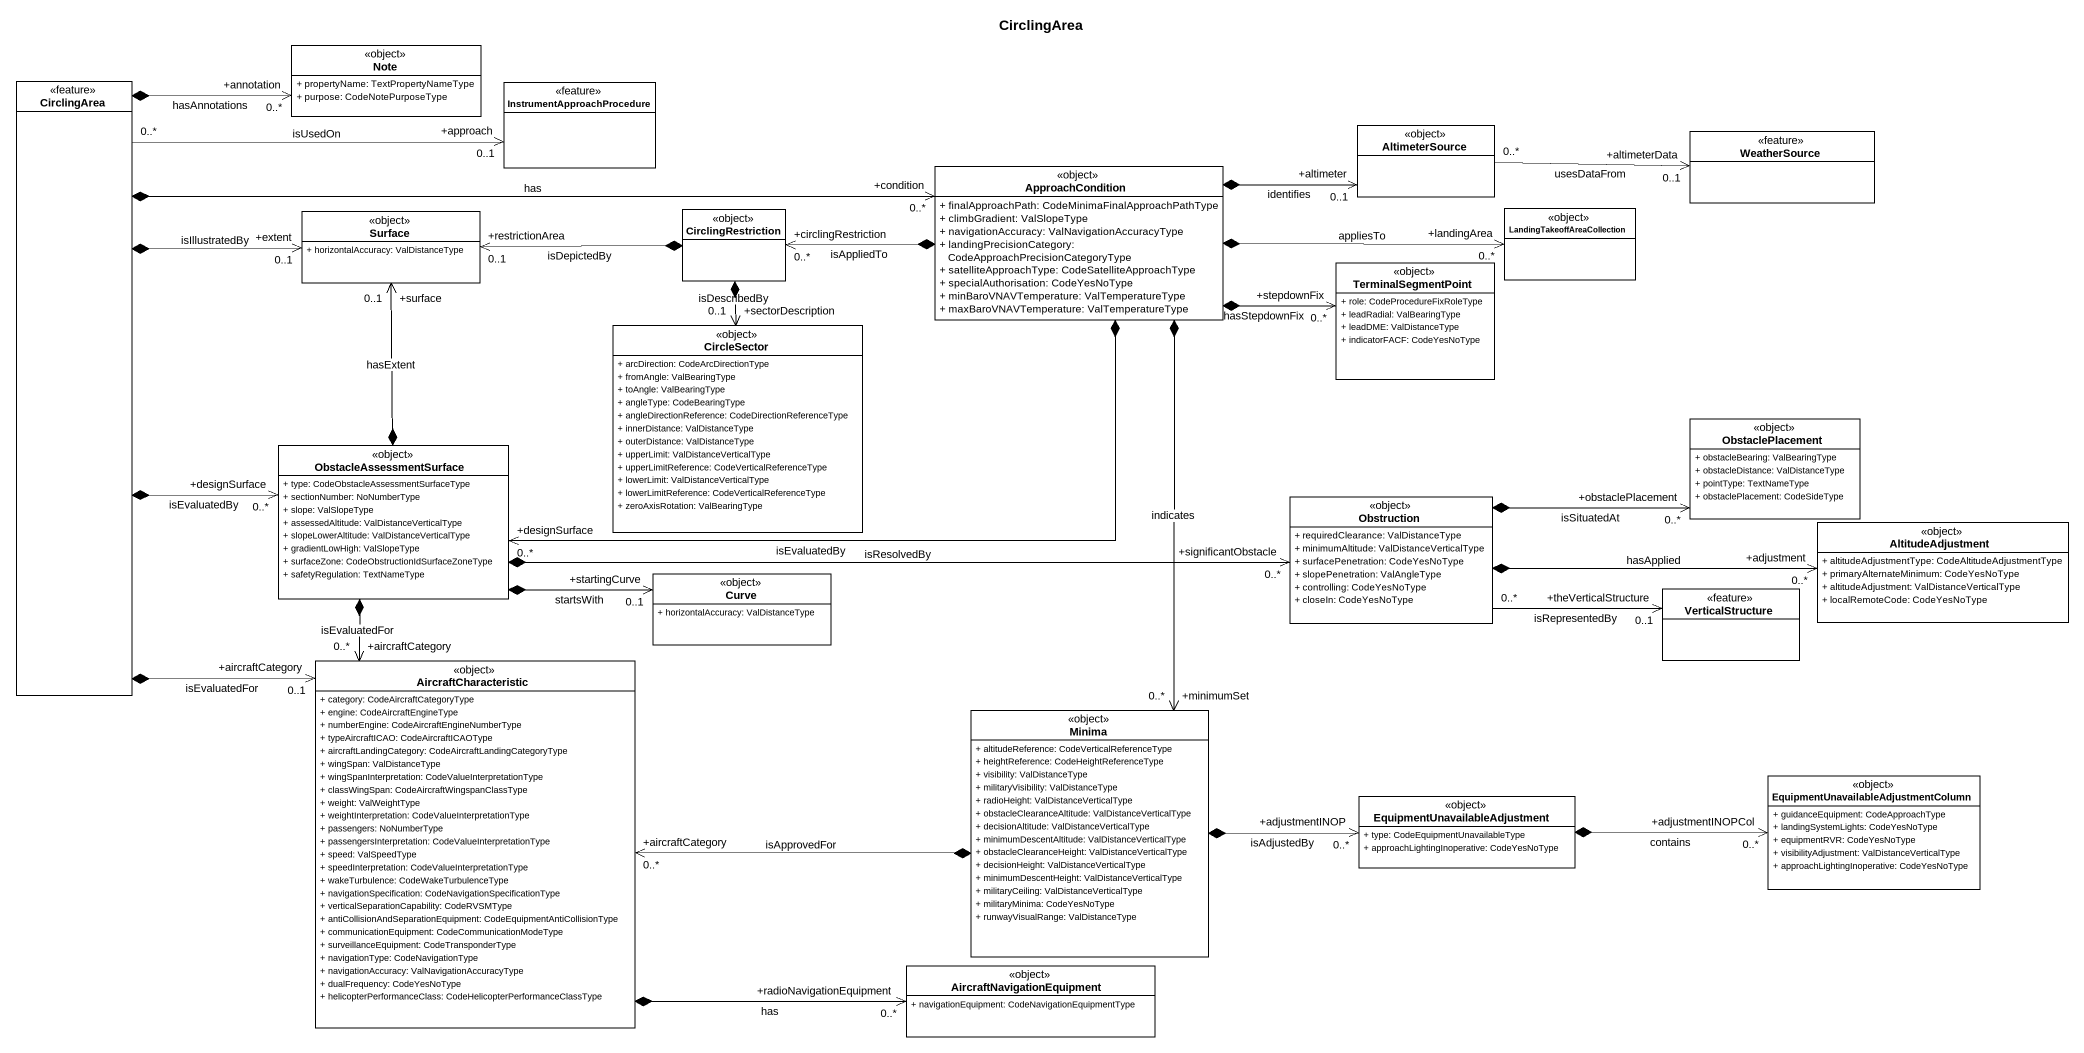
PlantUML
@startuml
title CirclingArea
hide circle
hide empty members
skinparam classAttributeIconSize 0
class "Note" as Note_ <<object>> #FFFFFF {
  + propertyName: TextPropertyNameType
  + purpose: CodeNotePurposeType
}
class CirclingArea <<feature>>
class InstrumentApproachProcedure <<feature>>
class AltimeterSource <<object>> #FFFFFF
class WeatherSource <<feature>>
class ApproachCondition <<object>> #FFFFFF {
  + finalApproachPath: CodeMinimaFinalApproachPathType
  + climbGradient: ValSlopeType
  + navigationAccuracy: ValNavigationAccuracyType
  + landingPrecisionCategory: CodeApproachPrecisionCategoryType
  + satelliteApproachType: CodeSatelliteApproachType
  + specialAuthorisation: CodeYesNoType
  + minBaroVNAVTemperature: ValTemperatureType
  + maxBaroVNAVTemperature: ValTemperatureType
}
class Surface <<object>> #FFFFFF {
  + horizontalAccuracy: ValDistanceType
}
class CirclingRestriction <<object>> #FFFFFF
class LandingTakeoffAreaCollection <<object>> #FFFFFF
class TerminalSegmentPoint <<object>> #FFFFFF {
  + role: CodeProcedureFixRoleType
  + leadRadial: ValBearingType
  + leadDME: ValDistanceType
  + indicatorFACF: CodeYesNoType
}
class CircleSector <<object>> #FFFFFF {
  + arcDirection: CodeArcDirectionType
  + fromAngle: ValBearingType
  + toAngle: ValBearingType
  + angleType: CodeBearingType
  + angleDirectionReference: CodeDirectionReferenceType
  + innerDistance: ValDistanceType
  + outerDistance: ValDistanceType
  + upperLimit: ValDistanceVerticalType
  + upperLimitReference: CodeVerticalReferenceType
  + lowerLimit: ValDistanceVerticalType
  + lowerLimitReference: CodeVerticalReferenceType
  + zeroAxisRotation: ValBearingType
}
class ObstaclePlacement <<object>> #FFFFFF {
  + obstacleBearing: ValBearingType
  + obstacleDistance: ValDistanceType
  + pointType: TextNameType
  + obstaclePlacement: CodeSideType
}
class ObstacleAssessmentSurface <<object>> #FFFFFF {
  + type: CodeObstacleAssessmentSurfaceType
  + sectionNumber: NoNumberType
  + slope: ValSlopeType
  + assessedAltitude: ValDistanceVerticalType
  + slopeLowerAltitude: ValDistanceVerticalType
  + gradientLowHigh: ValSlopeType
  + surfaceZone: CodeObstructionIdSurfaceZoneType
  + safetyRegulation: TextNameType
}
class Obstruction <<object>> #FFFFFF {
  + requiredClearance: ValDistanceType
  + minimumAltitude: ValDistanceVerticalType
  + surfacePenetration: CodeYesNoType
  + slopePenetration: ValAngleType
  + controlling: CodeYesNoType
  + closeIn: CodeYesNoType
}
class AltitudeAdjustment <<object>> #FFFFFF {
  + altitudeAdjustmentType: CodeAltitudeAdjustmentType
  + primaryAlternateMinimum: CodeYesNoType
  + altitudeAdjustment: ValDistanceVerticalType
  + localRemoteCode: CodeYesNoType
}
class Curve <<object>> #FFFFFF {
  + horizontalAccuracy: ValDistanceType
}
class VerticalStructure <<feature>>
class AircraftCharacteristic <<object>> #FFFFFF {
  + category: CodeAircraftCategoryType
  + engine: CodeAircraftEngineType
  + numberEngine: CodeAircraftEngineNumberType
  + typeAircraftICAO: CodeAircraftICAOType
  + aircraftLandingCategory: CodeAircraftLandingCategoryType
  + wingSpan: ValDistanceType
  + wingSpanInterpretation: CodeValueInterpretationType
  + classWingSpan: CodeAircraftWingspanClassType
  + weight: ValWeightType
  + weightInterpretation: CodeValueInterpretationType
  + passengers: NoNumberType
  + passengersInterpretation: CodeValueInterpretationType
  + speed: ValSpeedType
  + speedInterpretation: CodeValueInterpretationType
  + wakeTurbulence: CodeWakeTurbulenceType
  + navigationSpecification: CodeNavigationSpecificationType
  + verticalSeparationCapability: CodeRVSMType
  + antiCollisionAndSeparationEquipment: CodeEquipmentAntiCollisionType
  + communicationEquipment: CodeCommunicationModeType
  + surveillanceEquipment: CodeTransponderType
  + navigationType: CodeNavigationType
  + navigationAccuracy: ValNavigationAccuracyType
  + dualFrequency: CodeYesNoType
  + helicopterPerformanceClass: CodeHelicopterPerformanceClassType
}
class Minima <<object>> #FFFFFF {
  + altitudeReference: CodeVerticalReferenceType
  + heightReference: CodeHeightReferenceType
  + visibility: ValDistanceType
  + militaryVisibility: ValDistanceType
  + radioHeight: ValDistanceVerticalType
  + obstacleClearanceAltitude: ValDistanceVerticalType
  + decisionAltitude: ValDistanceVerticalType
  + minimumDescentAltitude: ValDistanceVerticalType
  + obstacleClearanceHeight: ValDistanceVerticalType
  + decisionHeight: ValDistanceVerticalType
  + minimumDescentHeight: ValDistanceVerticalType
  + militaryCeiling: ValDistanceVerticalType
  + militaryMinima: CodeYesNoType
  + runwayVisualRange: ValDistanceType
}
class "EquipmentUnavailableAdjustmentColumn" as EquipmentUnavailableAdjustme <<object>> #FFFFFF {
  + guidanceEquipment: CodeApproachType
  + landingSystemLights: CodeYesNoType
  + equipmentRVR: CodeYesNoType
  + visibilityAdjustment: ValDistanceVerticalType
  + approachLightingInoperative: CodeYesNoType
}
class "EquipmentUnavailableAdjustment" as EquipmentUnavailableAdjustme_2 <<object>> #FFFFFF {
  + type: CodeEquipmentUnavailableType
  + approachLightingInoperative: CodeYesNoType
}
class AircraftNavigationEquipment <<object>> #FFFFFF {
  + navigationEquipment: CodeNavigationEquipmentType
}
CirclingArea *-up-> "+annotation\n0..*" Note_ : hasAnnotations
CirclingArea "0..*" -right-> "+approach\n0..1" InstrumentApproachProcedure : isUsedOn
CirclingArea *-right-> "+condition\n0..*" ApproachCondition : has
CirclingArea *-right-> "+extent\n0..1" Surface : isIllustratedBy
CirclingArea *-right-> "+designSurface\n0..*" ObstacleAssessmentSurface : isEvaluatedBy
CirclingArea *--> "+aircraftCategory\n0..1" AircraftCharacteristic : isEvaluatedFor
AltimeterSource "0..*" -right-> "+altimeterData\n0..1" WeatherSource : usesDataFrom
ApproachCondition *-right-> "+altimeter\n0..1" AltimeterSource : identifies
ApproachCondition *-left-> "+circlingRestriction\n0..*" CirclingRestriction : isAppliedTo
ApproachCondition *-right-> "+landingArea\n0..*" LandingTakeoffAreaCollection : appliesTo
ApproachCondition *-right-> "+stepdownFix\n0..*" TerminalSegmentPoint : hasStepdownFix
ApproachCondition *-left-> "+designSurface\n0..*" ObstacleAssessmentSurface : isEvaluatedBy
ApproachCondition *--> "+minimumSet\n0..*" Minima : indicates
CirclingRestriction *-left-> "+restrictionArea\n0..1" Surface : isDepictedBy
CirclingRestriction *--> "+sectorDescription\n0..1" CircleSector : isDescribedBy
ObstacleAssessmentSurface *-up-> "+surface\n0..1" Surface : hasExtent
ObstacleAssessmentSurface *-right-> "+significantObstacle\n0..*" Obstruction : isResolvedBy
ObstacleAssessmentSurface *-right-> "+startingCurve\n0..1" Curve : startsWith
ObstacleAssessmentSurface *--> "+aircraftCategory\n0..*" AircraftCharacteristic : isEvaluatedFor
Obstruction *-right-> "+obstaclePlacement\n0..*" ObstaclePlacement : isSituatedAt
Obstruction *-right-> "+adjustment\n0..*" AltitudeAdjustment : hasApplied
Obstruction "0..*" -right-> "+theVerticalStructure\n0..1" VerticalStructure : isRepresentedBy
AircraftCharacteristic *-right-> "+radioNavigationEquipment\n0..*" AircraftNavigationEquipment : has
Minima *-left-> "+aircraftCategory\n0..*" AircraftCharacteristic : isApprovedFor
Minima *-right-> "+adjustmentINOP\n0..*" EquipmentUnavailableAdjustme_2 : isAdjustedBy
EquipmentUnavailableAdjustme_2 *-right-> "+adjustmentINOPCol\n0..*" EquipmentUnavailableAdjustme : contains
@enduml
